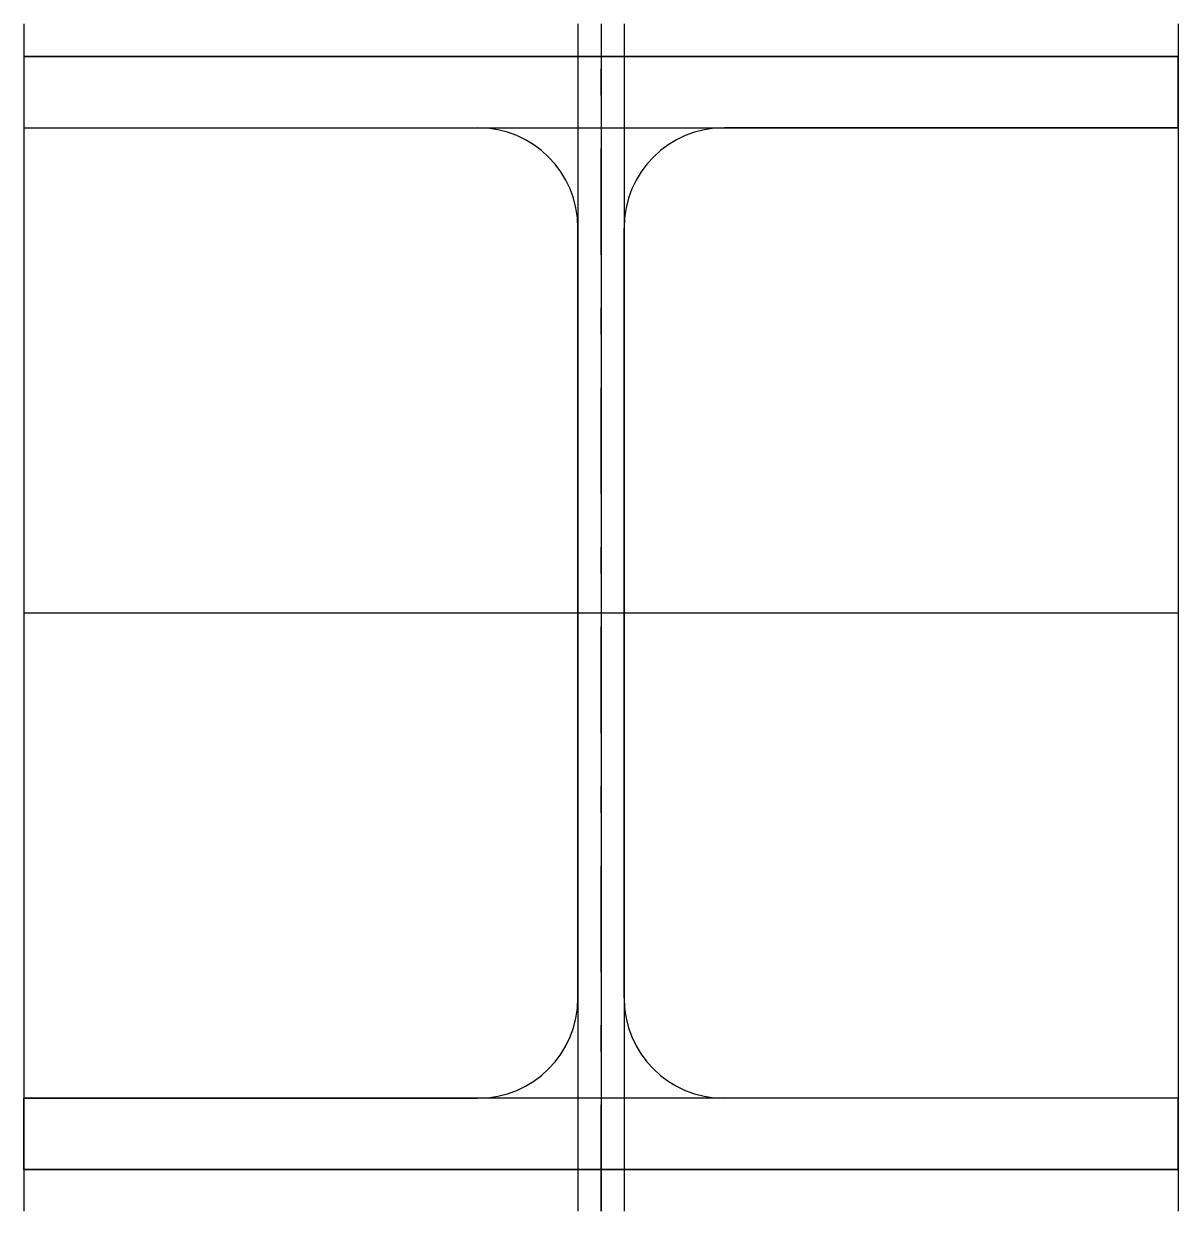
# Model space of a CAD drawing. Extents: x -69 to 69, y -72 to 70.
import ezdxf

# ---------------------------------------------------------------- set-up
doc = ezdxf.new("R2010")
doc.units = 0
doc.linetypes.add('CENTER', pattern=[28.575, 12.7, -6.35, 3.175, -6.35])
doc.layers.get('0').update_dxf_attribs({"linetype": 'CONTINUOUS'})

msp = doc.modelspace()

# ---------------------------------------------------------------- linework, layer by layer
at = {"linetype": 'CONTINUOUS'}
for p, q in [((-69, 70.42), (-69, -71.5)), ((-2.75, 70.42), (-2.75, -71.5)), ((0, 70.42), (0, -71.5)), ((2.75, 70.42), (2.75, -71.5)), ((69, 70.42), (69, -71.5)), ((-69, 66.5), (69, 66.5)), ((69, 66.5), (-69, 66.5)), ((-69, 66.5), (-69, 58)), ((69, 66.5), (-69, 66.5)), ((-69, 66.5), (-69, 58)), ((69, 58), (69, 66.5)), ((69, 66.5), (69, 58)), ((-69, 58), (69, 58)), ((-69, 58), (-14.75, 58)), ((-69, 58), (-14.75, 58)), ((14.75, 58), (69, 58)), ((69, 58), (14.75, 58)), ((-2.75, 46), (-2.75, -46)), ((-2.75, -46), (-2.75, 46)), ((2.75, -46), (2.75, 46)), ((2.75, -46), (2.75, 46)), ((-69, 0), (69, 0)), ((69, -58), (-69, -58)), ((-14.75, -58), (-69, -58)), ((-69, -58), (-69, -66.5)), ((-69, -66.5), (-69, -58)), ((-69, -58), (-14.75, -58)), ((69, -58), (14.75, -58)), ((69, -58), (14.75, -58)), ((69, -66.5), (69, -58)), ((69, -66.5), (69, -58)), ((69, -66.5), (-69, -66.5)), ((-69, -66.5), (69, -66.5)), ((69, -66.5), (-69, -66.5))]:
    msp.add_line(p, q, dxfattribs=at)
at = {"linetype": 'CENTER'}
for p, q in [((0, -71.5), (0, 70.42)), ((-69, 0), (69, 0))]:
    msp.add_line(p, q, dxfattribs=at)
at = {"linetype": 'CONTINUOUS'}
for centre, start, end in [((-14.75, 46), 0, 90), ((-14.75, 46), 0, 90), ((14.75, 46), 90, 180), ((14.75, 46), 90, 180), ((-14.75, -46), 270, 0), ((-14.75, -46), 270, 0), ((14.75, -46), 180, 270), ((14.75, -46), 180, 270)]:
    msp.add_arc(centre, 12, start, end, dxfattribs=at)

doc.saveas('drawing.dxf')
